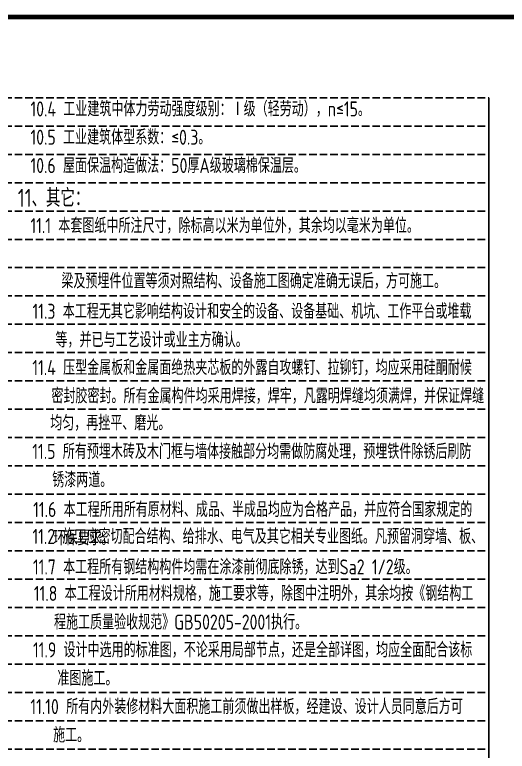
# Model space of a CAD drawing. Extents: x -518586 to 1253874, y -62343 to 661177.
# Drawn here: x 1152494 to 1168884, y 509389 to 533882 of the extents above; entities that cross this region are included whole.
import ezdxf

# ---------------------------------------------------------------- set-up
doc = ezdxf.new("R2010")
doc.units = 0
doc.header["$LTSCALE"] = 1000
doc.header["$MEASUREMENT"] = 0
doc.linetypes.add('DASH', pattern=[0.35, 0.25, -0.1])
doc.linetypes.add('DOTE', pattern=[2.42, 2, -0.2, 0.02, -0.2])
for name, color, linetype in [('3T_BAR', 7, 'Continuous'), ('DOTE', 9, 'DOTE'), ('PUB_TITLE', 4, 'Continuous')]:
    doc.layers.add(name, color=color, linetype=linetype)
doc.styles.add('_HZTXT', font='tssdeng.shx', dxfattribs={"width": 0.7, "bigfont": 'hztxt.shx'})

msp = doc.modelspace()

# ---------------------------------------------------------------- linework, layer by layer
at = {"layer": '3T_BAR'}
msp.add_line((1168265, 531120), (1168265, 507580), dxfattribs=at)
at = {"layer": 'DOTE', "color": 251, "linetype": 'DASH'}
for p, q in [((1103144, 531120), (1168265, 531120)), ((1103144, 530179), (1168265, 530179)), ((1103144, 529237), (1168265, 529237)), ((1103144, 528296), (1168265, 528296)), ((1103144, 527354), (1168265, 527354)), ((1103144, 526412), (1168265, 526412)), ((1103144, 525471), (1168265, 525471)), ((1103144, 524529), (1168265, 524529)), ((1103144, 523587), (1168265, 523587)), ((1103144, 522646), (1168265, 522646)), ((1103144, 521704), (1168265, 521704)), ((1103144, 520763), (1168265, 520763)), ((1103144, 519821), (1168265, 519821)), ((1103144, 518879), (1168265, 518879)), ((1103144, 517938), (1168265, 517938)), ((1103144, 516996), (1168265, 516996)), ((1103144, 516054), (1168265, 516054)), ((1103144, 515113), (1168265, 515113)), ((1103144, 514171), (1168265, 514171)), ((1103144, 513230), (1168265, 513230)), ((1103144, 512288), (1168265, 512288)), ((1103144, 511346), (1168265, 511346)), ((1103144, 510405), (1168265, 510405)), ((1103144, 509463), (1168265, 509463))]:
    msp.add_line(p, q, dxfattribs=at)
at = {"layer": 'PUB_TITLE', "const_width": 150}
msp.add_lwpolyline([(1099925, 473807), (1183775, 473807), (1183775, 533807), (1099925, 533807)], close=True, dxfattribs=at)

# ---------------------------------------------------------------- texts
at = {"style": '_HZTXT', "width": 0.8}
for s, height, p in [('10.4 工业建筑中体力劳动强度级别：Ⅰ级（轻劳动），n≤15。', 500, (1153017, 530499, 0)), ('10.5 工业建筑体型系数：≤0.3。', 500, (1153017, 529558, 0)), ('10.6 屋面保温构造做法：50厚A级玻璃棉保温层。', 500, (1153017, 528616, 0)), ('11、其它：', 600, (1152596, 527491)), ('11.1 本套图纸中所注尺寸，除标高以米为单位外，其余均以毫米为单位。', 500, (1153017, 526619)), ('梁及预埋件位置等须对照结构、设备施工图确定准确无误后，方可施工。', 500, (1154047, 524778)), ('11.3 本工程无其它影响结构设计和安全的设备、设备基础、机坑、工作平台或堆载', 500, (1153086, 523770)), ('等，并已与工艺设计或业主方确认。', 500, (1153849, 522821)), ('11.4 压型金属板和金属面绝热夹芯板的外露自攻螺钉、拉铆钉，均应采用硅酮耐候', 500, (1153080, 521898)), ('密封胶密封。所有金属构件均采用焊接，焊牢，凡露明焊缝均须满焊，并保证焊缝', 500, (1153714, 520956)), ('均匀，再挫平、磨光。', 500, (1153675, 520059)), ('11.5 所有预埋木砖及木门框与墙体接触部分均需做防腐处理，预埋铁件除锈后刷防', 500, (1153078, 519109)), ('锈漆两道。', 500, (1153740, 518167)), ('11.6 本工程所用所有原材料、成品、半成品均应为合格产品，并应符合国家规定的', 500, (1153107, 517178)), ('11.2 施工应密切配合结构、给排水、电气及其它相关专业图纸。凡预留洞穿墙、板、 ', 500, (1153084, 516283)), ('环保要求。', 500, (1153781, 516236)), ('11.7 本工程所有钢结构构件均需在涂漆前彻底除锈，达到Sa2 1/2级。', 500, (1153100, 515268)), ('11.8 本工程设计所用材料规格，施工要求等，除图中注明外，其余均按《钢结构工', 500, (1153130, 514388)), ('程施工质量验收规范》GB50205-2001执行。', 500, (1153801, 513435)), ('11.9 设计中选用的标准图，不论采用局部节点，还是全部详图，均应全面配合该标', 500, (1153101, 512511)), ('准图施工。', 500, (1153913, 511569)), ('11.10 所有内外装修材料大面积施工前须做出样板，经建设、设计人员同意后方可', 500, (1153015, 510624)), ('施工。', 500, (1153771, 509682))]:
    msp.add_text(s, height=height, dxfattribs=at).set_placement(p)

doc.saveas('drawing.dxf')
